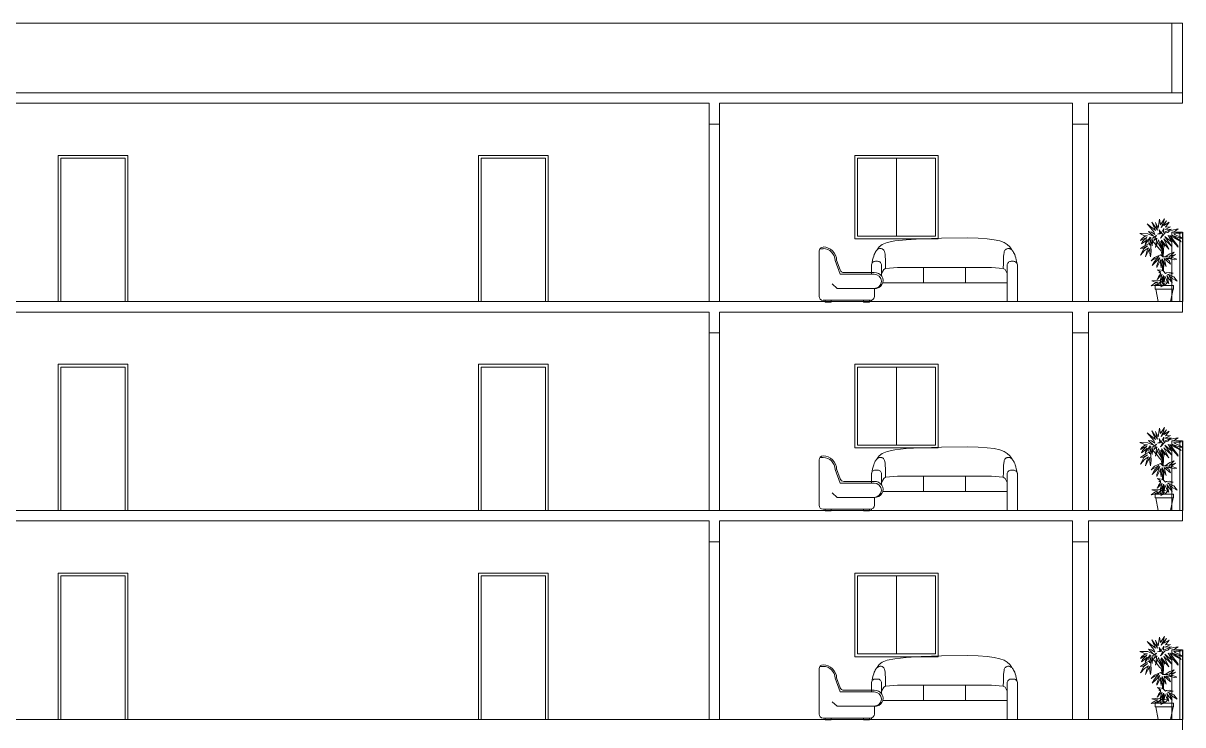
# Model space of a CAD drawing. Header units: inches. Extents: x 1090 to 1325, y 2 to 154.
# Drawn here: x 1305.67 to 1322.32, y 142.13 to 152.21 of the extents above; entities that cross this region are included whole.
import ezdxf

# ---------------------------------------------------------------- set-up
doc = ezdxf.new("R2010")
doc.units = ezdxf.units.IN
doc.header["$MEASUREMENT"] = 0
for name, color, linetype, lineweight in [('elev 1', 252, 'Continuous', 9), ('elev 2', 251, 'Continuous', 13), ('FUR', 250, 'Continuous', 9), ('walls', 250, 'Continuous', 18)]:
    doc.layers.add(name, color=color, linetype=linetype, lineweight=lineweight)
doc.layers.add('TREE', color=104, linetype='Continuous', lineweight=5, transparency=0.2)

msp = doc.modelspace()

# ---------------------------------------------------------------- linework, layer by layer
at = {"layer": 'elev 1'}
for p, q in [((1318.208, 150.273), (1318.208, 149.153)), ((1322.277, 149.213), (1322.277, 148.213)), ((1322.317, 149.213), (1322.317, 148.213)), ((1318.208, 147.273), (1318.208, 146.153)), ((1322.277, 146.213), (1322.277, 145.213)), ((1322.317, 146.213), (1322.317, 145.213)), ((1318.208, 144.273), (1318.208, 143.153)), ((1322.277, 143.213), (1322.277, 142.213)), ((1322.317, 143.213), (1322.317, 142.213))]:
    msp.add_line(p, q, dxfattribs=at)
for points in [[(1307.174, 148.213), (1307.174, 150.313), (1306.174, 150.313), (1306.174, 148.213)], [(1307.134, 148.213), (1307.134, 150.273), (1306.214, 150.273), (1306.214, 148.213)], [(1313.207, 148.213), (1313.207, 150.313), (1312.207, 150.313), (1312.207, 148.213)], [(1313.167, 148.213), (1313.167, 150.273), (1312.247, 150.273), (1312.247, 148.213)], [(1307.174, 145.213), (1307.174, 147.313), (1306.174, 147.313), (1306.174, 145.213)], [(1307.134, 145.213), (1307.134, 147.273), (1306.214, 147.273), (1306.214, 145.213)], [(1313.207, 145.213), (1313.207, 147.313), (1312.207, 147.313), (1312.207, 145.213)], [(1313.167, 145.213), (1313.167, 147.273), (1312.247, 147.273), (1312.247, 145.213)], [(1307.174, 142.213), (1307.174, 144.313), (1306.174, 144.313), (1306.174, 142.213)], [(1307.134, 142.213), (1307.134, 144.273), (1306.214, 144.273), (1306.214, 142.213)], [(1313.207, 142.213), (1313.207, 144.313), (1312.207, 144.313), (1312.207, 142.213)], [(1313.167, 142.213), (1313.167, 144.273), (1312.247, 144.273), (1312.247, 142.213)]]:
    msp.add_lwpolyline(points, dxfattribs=at)
for points in [[(1318.808, 149.113), (1318.808, 150.313), (1317.608, 150.313), (1317.608, 149.113)], [(1318.768, 149.153), (1318.768, 150.273), (1317.648, 150.273), (1317.648, 149.153)], [(1318.808, 146.113), (1318.808, 147.313), (1317.608, 147.313), (1317.608, 146.113)], [(1318.768, 146.153), (1318.768, 147.273), (1317.648, 147.273), (1317.648, 146.153)], [(1318.808, 143.113), (1318.808, 144.313), (1317.608, 144.313), (1317.608, 143.113)], [(1318.768, 143.153), (1318.768, 144.273), (1317.648, 144.273), (1317.648, 143.153)]]:
    msp.add_lwpolyline(points, close=True, dxfattribs=at)
at = {"layer": 'elev 2'}
msp.add_line((1322.162, 152.213), (1301.65, 152.213), dxfattribs=at)
at = {"layer": 'FUR'}
for p, q in [((1317.096, 148.289), (1317.096, 148.94)), ((1317.153, 148.974), (1317.107, 148.974)), ((1317.397, 148.608), (1317.325, 148.803)), ((1317.399, 148.668), (1317.346, 148.811)), ((1317.887, 148.608), (1317.397, 148.608)), ((1317.887, 148.631), (1317.453, 148.631)), ((1317.355, 148.402), (1317.282, 148.467)), ((1317.887, 148.402), (1317.355, 148.402)), ((1317.891, 148.402), (1317.891, 148.289)), ((1317.833, 148.232), (1317.153, 148.232)), ((1317.184, 148.232), (1317.184, 148.207)), ((1317.27, 148.207), (1317.184, 148.207)), ((1317.27, 148.232), (1317.27, 148.207)), ((1317.736, 148.232), (1317.736, 148.207)), ((1317.822, 148.207), (1317.736, 148.207)), ((1317.822, 148.232), (1317.822, 148.207)), ((1317.096, 145.289), (1317.096, 145.94)), ((1317.153, 145.974), (1317.107, 145.974)), ((1317.397, 145.608), (1317.325, 145.803)), ((1317.399, 145.668), (1317.346, 145.811)), ((1317.887, 145.608), (1317.397, 145.608)), ((1317.887, 145.631), (1317.453, 145.631)), ((1317.355, 145.402), (1317.282, 145.467)), ((1317.887, 145.402), (1317.355, 145.402)), ((1317.891, 145.402), (1317.891, 145.289)), ((1317.833, 145.232), (1317.153, 145.232)), ((1317.184, 145.232), (1317.184, 145.207)), ((1317.27, 145.207), (1317.184, 145.207)), ((1317.27, 145.232), (1317.27, 145.207)), ((1317.736, 145.232), (1317.736, 145.207)), ((1317.822, 145.207), (1317.736, 145.207)), ((1317.822, 145.232), (1317.822, 145.207)), ((1317.096, 142.289), (1317.096, 142.94)), ((1317.153, 142.974), (1317.107, 142.974)), ((1317.397, 142.608), (1317.325, 142.803)), ((1317.399, 142.668), (1317.346, 142.811)), ((1317.887, 142.608), (1317.397, 142.608)), ((1317.887, 142.631), (1317.453, 142.631)), ((1317.355, 142.402), (1317.282, 142.467)), ((1317.887, 142.402), (1317.355, 142.402)), ((1317.891, 142.402), (1317.891, 142.289)), ((1317.833, 142.232), (1317.153, 142.232)), ((1317.184, 142.232), (1317.184, 142.207)), ((1317.27, 142.207), (1317.184, 142.207)), ((1317.27, 142.232), (1317.27, 142.207)), ((1317.736, 142.232), (1317.736, 142.207)), ((1317.822, 142.207), (1317.736, 142.207)), ((1317.822, 142.232), (1317.822, 142.207))]:
    msp.add_line(p, q, dxfattribs=at)
for points in [[(1317.931, 148.958), (1317.959, 148.999), (1318.004, 149.034), (1318.076, 149.062), (1318.186, 149.085), (1318.345, 149.103), (1318.564, 149.115), (1318.855, 149.124), (1319.228, 149.129)], [(1319.861, 148.958), (1319.834, 148.999), (1319.798, 149.034), (1319.751, 149.062), (1319.689, 149.085), (1319.609, 149.103), (1319.507, 149.115), (1319.382, 149.124), (1319.228, 149.129)], [(1317.848, 148.736), (1317.857, 148.777), (1317.865, 148.812), (1317.873, 148.842), (1317.881, 148.867), (1317.888, 148.889), (1317.895, 148.906), (1317.902, 148.921), (1317.91, 148.933), (1317.917, 148.943), (1317.925, 148.952), (1317.933, 148.959), (1317.94, 148.965), (1317.948, 148.97), (1317.956, 148.973), (1317.964, 148.975), (1317.972, 148.976), (1317.98, 148.976), (1317.987, 148.976), (1317.995, 148.974), (1318.002, 148.972), (1318.008, 148.968), (1318.015, 148.964), (1318.021, 148.958), (1318.027, 148.952), (1318.032, 148.943), (1318.036, 148.932), (1318.041, 148.916), (1318.044, 148.893), (1318.047, 148.86), (1318.049, 148.817), (1318.05, 148.761), (1318.05, 148.69)], [(1319.944, 148.736), (1319.935, 148.777), (1319.927, 148.812), (1319.919, 148.842), (1319.911, 148.867), (1319.904, 148.889), (1319.897, 148.906), (1319.889, 148.921), (1319.882, 148.933), (1319.875, 148.943), (1319.867, 148.952), (1319.859, 148.959), (1319.851, 148.965), (1319.843, 148.97), (1319.835, 148.973), (1319.828, 148.975), (1319.82, 148.976), (1319.812, 148.976), (1319.804, 148.976), (1319.797, 148.974), (1319.79, 148.972), (1319.783, 148.968), (1319.777, 148.964), (1319.771, 148.958), (1319.765, 148.952), (1319.76, 148.943), (1319.755, 148.932), (1319.751, 148.916), (1319.748, 148.893), (1319.745, 148.86), (1319.743, 148.817), (1319.742, 148.761), (1319.741, 148.69)], [(1317.994, 148.617), (1318.026, 148.674), (1318.05, 148.69), (1318.221, 148.705), (1318.594, 148.705)], [(1319.06, 148.705), (1318.594, 148.705), (1318.594, 148.485)], [(1319.797, 148.617), (1319.766, 148.674), (1319.741, 148.69), (1319.57, 148.705), (1319.06, 148.705)], [(1319.197, 148.705), (1319.197, 148.485)], [(1319.797, 148.485), (1318.009, 148.485)], [(1317.848, 148.213), (1317.848, 148.234)], [(1319.944, 148.213), (1317.848, 148.213)], [(1317.931, 145.958), (1317.959, 145.999), (1318.004, 146.034), (1318.076, 146.062), (1318.186, 146.085), (1318.345, 146.103), (1318.564, 146.115), (1318.855, 146.124), (1319.228, 146.129)], [(1319.861, 145.958), (1319.834, 145.999), (1319.798, 146.034), (1319.751, 146.062), (1319.689, 146.085), (1319.609, 146.103), (1319.507, 146.115), (1319.382, 146.124), (1319.228, 146.129)], [(1317.848, 145.736), (1317.857, 145.777), (1317.865, 145.812), (1317.873, 145.842), (1317.881, 145.867), (1317.888, 145.889), (1317.895, 145.906), (1317.902, 145.921), (1317.91, 145.933), (1317.917, 145.943), (1317.925, 145.952), (1317.933, 145.959), (1317.94, 145.965), (1317.948, 145.97), (1317.956, 145.973), (1317.964, 145.975), (1317.972, 145.976), (1317.98, 145.976), (1317.987, 145.976), (1317.995, 145.974), (1318.002, 145.972), (1318.008, 145.968), (1318.015, 145.964), (1318.021, 145.958), (1318.027, 145.952), (1318.032, 145.943), (1318.036, 145.932), (1318.041, 145.916), (1318.044, 145.893), (1318.047, 145.86), (1318.049, 145.817), (1318.05, 145.761), (1318.05, 145.69)], [(1319.944, 145.736), (1319.935, 145.777), (1319.927, 145.812), (1319.919, 145.842), (1319.911, 145.867), (1319.904, 145.889), (1319.897, 145.906), (1319.889, 145.921), (1319.882, 145.933), (1319.875, 145.943), (1319.867, 145.952), (1319.859, 145.959), (1319.851, 145.965), (1319.843, 145.97), (1319.835, 145.973), (1319.828, 145.975), (1319.82, 145.976), (1319.812, 145.976), (1319.804, 145.976), (1319.797, 145.974), (1319.79, 145.972), (1319.783, 145.968), (1319.777, 145.964), (1319.771, 145.958), (1319.765, 145.952), (1319.76, 145.943), (1319.755, 145.932), (1319.751, 145.916), (1319.748, 145.893), (1319.745, 145.86), (1319.743, 145.817), (1319.742, 145.761), (1319.741, 145.69)], [(1317.994, 145.617), (1318.026, 145.674), (1318.05, 145.69), (1318.221, 145.705), (1318.594, 145.705)], [(1319.06, 145.705), (1318.594, 145.705), (1318.594, 145.485)], [(1319.797, 145.617), (1319.766, 145.674), (1319.741, 145.69), (1319.57, 145.705), (1319.06, 145.705)], [(1319.197, 145.705), (1319.197, 145.485)], [(1319.797, 145.485), (1318.009, 145.485)], [(1317.848, 145.213), (1317.848, 145.234)], [(1319.944, 145.213), (1317.848, 145.213)], [(1317.931, 142.958), (1317.959, 142.999), (1318.004, 143.034), (1318.076, 143.062), (1318.186, 143.085), (1318.345, 143.103), (1318.564, 143.115), (1318.855, 143.124), (1319.228, 143.129)], [(1319.861, 142.958), (1319.834, 142.999), (1319.798, 143.034), (1319.751, 143.062), (1319.689, 143.085), (1319.609, 143.103), (1319.507, 143.115), (1319.382, 143.124), (1319.228, 143.129)], [(1317.848, 142.736), (1317.857, 142.777), (1317.865, 142.812), (1317.873, 142.842), (1317.881, 142.867), (1317.888, 142.889), (1317.895, 142.906), (1317.902, 142.921), (1317.91, 142.933), (1317.917, 142.943), (1317.925, 142.952), (1317.933, 142.959), (1317.94, 142.965), (1317.948, 142.97), (1317.956, 142.973), (1317.964, 142.975), (1317.972, 142.976), (1317.98, 142.976), (1317.987, 142.976), (1317.995, 142.974), (1318.002, 142.972), (1318.008, 142.968), (1318.015, 142.964), (1318.021, 142.958), (1318.027, 142.952), (1318.032, 142.943), (1318.036, 142.932), (1318.041, 142.916), (1318.044, 142.893), (1318.047, 142.86), (1318.049, 142.817), (1318.05, 142.761), (1318.05, 142.69)], [(1319.944, 142.736), (1319.935, 142.777), (1319.927, 142.812), (1319.919, 142.842), (1319.911, 142.867), (1319.904, 142.889), (1319.897, 142.906), (1319.889, 142.921), (1319.882, 142.933), (1319.875, 142.943), (1319.867, 142.952), (1319.859, 142.959), (1319.851, 142.965), (1319.843, 142.97), (1319.835, 142.973), (1319.828, 142.975), (1319.82, 142.976), (1319.812, 142.976), (1319.804, 142.976), (1319.797, 142.974), (1319.79, 142.972), (1319.783, 142.968), (1319.777, 142.964), (1319.771, 142.958), (1319.765, 142.952), (1319.76, 142.943), (1319.755, 142.932), (1319.751, 142.916), (1319.748, 142.893), (1319.745, 142.86), (1319.743, 142.817), (1319.742, 142.761), (1319.741, 142.69)], [(1317.994, 142.617), (1318.026, 142.674), (1318.05, 142.69), (1318.221, 142.705), (1318.594, 142.705)], [(1319.06, 142.705), (1318.594, 142.705), (1318.594, 142.485)], [(1319.797, 142.617), (1319.766, 142.674), (1319.741, 142.69), (1319.57, 142.705), (1319.06, 142.705)], [(1319.197, 142.705), (1319.197, 142.485)], [(1319.797, 142.485), (1318.009, 142.485)], [(1317.848, 142.213), (1317.848, 142.234)], [(1319.944, 142.213), (1317.848, 142.213)]]:
    msp.add_lwpolyline(points, dxfattribs=at)
for points in [[(1317.848, 148.608), (1317.848, 148.736, -0.414214), (1317.905, 148.793), (1317.937, 148.793, -0.414214), (1317.994, 148.736), (1317.994, 148.58)], [(1319.944, 148.213), (1319.944, 148.736, 0.414214), (1319.886, 148.793), (1319.854, 148.793, 0.414214), (1319.797, 148.736), (1319.797, 148.213)], [(1317.848, 145.608), (1317.848, 145.736, -0.414214), (1317.905, 145.793), (1317.937, 145.793, -0.414214), (1317.994, 145.736), (1317.994, 145.58)], [(1319.944, 145.213), (1319.944, 145.736, 0.414214), (1319.886, 145.793), (1319.854, 145.793, 0.414214), (1319.797, 145.736), (1319.797, 145.213)], [(1317.848, 142.608), (1317.848, 142.736, -0.414214), (1317.905, 142.793), (1317.937, 142.793, -0.414214), (1317.994, 142.736), (1317.994, 142.58)], [(1319.944, 142.213), (1319.944, 142.736, 0.414214), (1319.886, 142.793), (1319.854, 142.793, 0.414214), (1319.797, 142.736), (1319.797, 142.213)]]:
    msp.add_lwpolyline(points, format="xyb", dxfattribs=at)
for centre, radius, start, end in [((1317.153, 148.94), 0.0573, 90, 180), ((1317.153, 148.803), 0.195, 0, 90), ((1317.153, 148.803), 0.172, 0, 90), ((1317.453, 148.688), 0.0573, 200.4108, 270), ((1317.899, 148.516), 0.115, 266.0237, 95.528), ((1317.887, 148.505), 0.103, 270, 90), ((1317.153, 148.289), 0.0573, 180, 270), ((1317.833, 148.289), 0.0573, 270, 0), ((1317.153, 145.94), 0.0573, 90, 180), ((1317.153, 145.803), 0.195, 0, 90), ((1317.153, 145.803), 0.172, 0, 90), ((1317.453, 145.688), 0.0573, 200.4108, 270), ((1317.899, 145.516), 0.115, 266.0237, 95.528), ((1317.887, 145.505), 0.103, 270, 90), ((1317.153, 145.289), 0.0573, 180, 270), ((1317.833, 145.289), 0.0573, 270, 0), ((1317.153, 142.94), 0.0573, 90, 180), ((1317.153, 142.803), 0.195, 0, 90), ((1317.153, 142.803), 0.172, 0, 90), ((1317.453, 142.688), 0.0573, 200.4108, 270), ((1317.899, 142.516), 0.115, 266.0237, 95.528), ((1317.887, 142.505), 0.103, 270, 90), ((1317.153, 142.289), 0.0573, 180, 270), ((1317.833, 142.289), 0.0573, 270, 0)]:
    msp.add_arc(centre, radius, start, end, dxfattribs=at)
at = {"layer": 'TREE'}
for points in [[(1322.03, 149.19), (1321.956, 149.181), (1321.99, 149.195), (1321.978, 149.246), (1322.006, 149.197), (1322.047, 149.266), (1322.04, 149.205), (1322.153, 149.254), (1322.063, 149.251), (1322.143, 149.29), (1322.067, 149.284), (1322.124, 149.353), (1322.045, 149.306), (1322.083, 149.373), (1322.007, 149.277), (1322.04, 149.353), (1322.053, 149.404), (1321.998, 149.318), (1321.984, 149.396), (1321.965, 149.269), (1321.926, 149.349), (1321.953, 149.238), (1321.929, 149.273), (1321.873, 149.357), (1321.925, 149.234), (1321.808, 149.33), (1321.9, 149.218), (1321.916, 149.179), (1321.867, 149.213), (1321.826, 149.22), (1321.896, 149.152), (1321.817, 149.187), (1321.724, 149.19), (1321.7, 149.19), (1321.759, 149.164), (1321.813, 149.156), (1321.768, 149.147), (1321.727, 149.117), (1321.708, 149.089), (1321.76, 149.117), (1321.799, 149.135), (1321.738, 149.075), (1321.726, 149.042), (1321.789, 149.088), (1321.806, 149.108), (1321.788, 149.074), (1321.779, 149.036), (1321.849, 149.14), (1321.829, 149.077), (1321.839, 149.026), (1321.848, 149.052), (1321.852, 149.062), (1321.857, 149.133), (1321.866, 149.05), (1321.88, 149.017), (1321.888, 149.129), (1321.941, 149.165), (1321.901, 149.089), (1321.943, 149.127), (1321.927, 148.992), (1321.969, 149.103), (1322.007, 148.98), (1322.004, 149.081), (1322.06, 149.011), (1322.014, 149.098), (1322.116, 148.969), (1322.045, 149.115), (1322.155, 149.011), (1322.06, 149.15), (1322.154, 149.07), (1322.106, 149.162), (1322.143, 149.118), (1322.253, 148.994), (1322.245, 149.014), (1322.131, 149.163), (1322.296, 149.073), (1322.278, 149.09), (1322.227, 149.124), (1322.162, 149.167), (1322.253, 149.134), (1322.318, 149.113), (1322.278, 149.142), (1322.208, 149.175), (1322.188, 149.191), (1322.26, 149.187), (1322.298, 149.198), (1322.179, 149.212), (1322.211, 149.232), (1322.25, 149.257), (1322.185, 149.246), (1322.12, 149.226), (1322.103, 149.208), (1322.063, 149.2), (1321.996, 149.127)], [(1321.859, 149.005), (1321.848, 149.052), (1321.839, 149.026), (1321.834, 149.05), (1321.786, 149.026), (1321.71, 148.975), (1321.751, 148.979), (1321.811, 149.014), (1321.759, 148.973), (1321.708, 148.881), (1321.767, 148.946), (1321.823, 148.984), (1321.799, 148.934), (1321.783, 148.856), (1321.815, 148.926), (1321.842, 148.974), (1321.842, 148.911), (1321.855, 148.857), (1321.862, 148.931)], [(1322.214, 148.892), (1322.122, 148.861), (1322.151, 148.883), (1322.194, 148.926), (1322.133, 148.902), (1322.065, 148.857), (1322.105, 148.857), (1322.162, 148.833), (1322.112, 148.833), (1322.198, 148.813), (1322.233, 148.821), (1322.152, 148.851)], [(1322.145, 148.612), (1322.181, 148.62), (1322.124, 148.634), (1322.083, 148.628), (1322.067, 148.618), (1322.039, 148.649), (1322.011, 148.663), (1321.953, 148.672), (1322.004, 148.635), (1321.973, 148.631), (1322.004, 148.618), (1321.971, 148.571), (1321.951, 148.532), (1321.99, 148.574), (1322.021, 148.601), (1322.008, 148.565), (1321.992, 148.514), (1321.995, 148.512), (1322.034, 148.579), (1322.042, 148.59), (1322.041, 148.554), (1322.05, 148.492), (1322.06, 148.58), (1322.084, 148.528), (1322.115, 148.476), (1322.087, 148.587), (1322.119, 148.542), (1322.164, 148.488), (1322.142, 148.542), (1322.12, 148.584), (1322.167, 148.546), (1322.236, 148.505), (1322.19, 148.568), (1322.136, 148.588), (1322.098, 148.605)], [(1322.101, 148.493), (1322.051, 148.5), (1322.05, 148.492), (1322.049, 148.501), (1322.028, 148.485), (1321.987, 148.516), (1321.871, 148.51), (1321.923, 148.495), (1321.964, 148.495), (1321.918, 148.477), (1321.865, 148.439), (1321.913, 148.447), (1321.96, 148.476), (1321.954, 148.45), (1321.999, 148.496), (1321.997, 148.48), (1321.988, 148.45), (1322.033, 148.476), (1322.056, 148.475), (1322, 148.427), (1322.044, 148.446), (1322.073, 148.464)], [(1322.185, 148.446), (1322.044, 148.446), (1322, 148.427), (1322.023, 148.446), (1321.922, 148.446), (1321.922, 148.393), (1322.185, 148.393)], [(1322.177, 148.393), (1321.931, 148.393), (1321.965, 148.213), (1322.143, 148.213)], [(1322.03, 146.19), (1321.956, 146.181), (1321.99, 146.195), (1321.978, 146.246), (1322.006, 146.197), (1322.047, 146.266), (1322.04, 146.205), (1322.153, 146.254), (1322.063, 146.251), (1322.143, 146.29), (1322.067, 146.284), (1322.124, 146.353), (1322.045, 146.306), (1322.083, 146.373), (1322.007, 146.277), (1322.04, 146.353), (1322.053, 146.404), (1321.998, 146.318), (1321.984, 146.396), (1321.965, 146.269), (1321.926, 146.349), (1321.953, 146.238), (1321.929, 146.273), (1321.873, 146.357), (1321.925, 146.234), (1321.808, 146.33), (1321.9, 146.218), (1321.916, 146.179), (1321.867, 146.213), (1321.826, 146.22), (1321.896, 146.152), (1321.817, 146.187), (1321.724, 146.19), (1321.7, 146.19), (1321.759, 146.164), (1321.813, 146.156), (1321.768, 146.147), (1321.727, 146.117), (1321.708, 146.089), (1321.76, 146.117), (1321.799, 146.135), (1321.738, 146.075), (1321.726, 146.042), (1321.789, 146.088), (1321.806, 146.108), (1321.788, 146.074), (1321.779, 146.036), (1321.849, 146.14), (1321.829, 146.077), (1321.839, 146.026), (1321.848, 146.052), (1321.852, 146.062), (1321.857, 146.133), (1321.866, 146.05), (1321.88, 146.017), (1321.888, 146.129), (1321.941, 146.165), (1321.901, 146.089), (1321.943, 146.127), (1321.927, 145.992), (1321.969, 146.103), (1322.007, 145.98), (1322.004, 146.081), (1322.06, 146.011), (1322.014, 146.098), (1322.116, 145.969), (1322.045, 146.115), (1322.155, 146.011), (1322.06, 146.15), (1322.154, 146.07), (1322.106, 146.162), (1322.143, 146.118), (1322.253, 145.994), (1322.245, 146.014), (1322.131, 146.163), (1322.296, 146.073), (1322.278, 146.09), (1322.227, 146.124), (1322.162, 146.167), (1322.253, 146.134), (1322.318, 146.113), (1322.278, 146.142), (1322.208, 146.175), (1322.188, 146.191), (1322.26, 146.187), (1322.298, 146.198), (1322.179, 146.212), (1322.211, 146.232), (1322.25, 146.257), (1322.185, 146.246), (1322.12, 146.226), (1322.103, 146.208), (1322.063, 146.2), (1321.996, 146.127)], [(1321.859, 146.005), (1321.848, 146.052), (1321.839, 146.026), (1321.834, 146.05), (1321.786, 146.026), (1321.71, 145.975), (1321.751, 145.979), (1321.811, 146.014), (1321.759, 145.973), (1321.708, 145.881), (1321.767, 145.946), (1321.823, 145.984), (1321.799, 145.934), (1321.783, 145.856), (1321.815, 145.926), (1321.842, 145.974), (1321.842, 145.911), (1321.855, 145.857), (1321.862, 145.931)], [(1322.214, 145.892), (1322.122, 145.861), (1322.151, 145.883), (1322.194, 145.926), (1322.133, 145.902), (1322.065, 145.857), (1322.105, 145.857), (1322.162, 145.833), (1322.112, 145.833), (1322.198, 145.813), (1322.233, 145.821), (1322.152, 145.851)], [(1322.145, 145.612), (1322.181, 145.62), (1322.124, 145.634), (1322.083, 145.628), (1322.067, 145.618), (1322.039, 145.649), (1322.011, 145.663), (1321.953, 145.672), (1322.004, 145.635), (1321.973, 145.631), (1322.004, 145.618), (1321.971, 145.571), (1321.951, 145.532), (1321.99, 145.574), (1322.021, 145.601), (1322.008, 145.565), (1321.992, 145.514), (1321.995, 145.512), (1322.034, 145.579), (1322.042, 145.59), (1322.041, 145.554), (1322.05, 145.492), (1322.06, 145.58), (1322.084, 145.528), (1322.115, 145.476), (1322.087, 145.587), (1322.119, 145.542), (1322.164, 145.488), (1322.142, 145.542), (1322.12, 145.584), (1322.167, 145.546), (1322.236, 145.505), (1322.19, 145.568), (1322.136, 145.588), (1322.098, 145.605)], [(1322.101, 145.493), (1322.051, 145.5), (1322.05, 145.492), (1322.049, 145.501), (1322.028, 145.485), (1321.987, 145.516), (1321.871, 145.51), (1321.923, 145.495), (1321.964, 145.495), (1321.918, 145.477), (1321.865, 145.439), (1321.913, 145.447), (1321.96, 145.476), (1321.954, 145.45), (1321.999, 145.496), (1321.997, 145.48), (1321.988, 145.45), (1322.033, 145.476), (1322.056, 145.475), (1322, 145.427), (1322.044, 145.446), (1322.073, 145.464)], [(1322.185, 145.446), (1322.044, 145.446), (1322, 145.427), (1322.023, 145.446), (1321.922, 145.446), (1321.922, 145.393), (1322.185, 145.393)], [(1322.177, 145.393), (1321.931, 145.393), (1321.965, 145.213), (1322.143, 145.213)], [(1322.03, 143.19), (1321.956, 143.181), (1321.99, 143.195), (1321.978, 143.246), (1322.006, 143.197), (1322.047, 143.266), (1322.04, 143.205), (1322.153, 143.254), (1322.063, 143.251), (1322.143, 143.29), (1322.067, 143.284), (1322.124, 143.353), (1322.045, 143.306), (1322.083, 143.373), (1322.007, 143.277), (1322.04, 143.353), (1322.053, 143.404), (1321.998, 143.318), (1321.984, 143.396), (1321.965, 143.269), (1321.926, 143.349), (1321.953, 143.238), (1321.929, 143.273), (1321.873, 143.357), (1321.925, 143.234), (1321.808, 143.33), (1321.9, 143.218), (1321.916, 143.179), (1321.867, 143.213), (1321.826, 143.22), (1321.896, 143.152), (1321.817, 143.187), (1321.724, 143.19), (1321.7, 143.19), (1321.759, 143.164), (1321.813, 143.156), (1321.768, 143.147), (1321.727, 143.117), (1321.708, 143.089), (1321.76, 143.117), (1321.799, 143.135), (1321.738, 143.075), (1321.726, 143.042), (1321.789, 143.088), (1321.806, 143.108), (1321.788, 143.074), (1321.779, 143.036), (1321.849, 143.14), (1321.829, 143.077), (1321.839, 143.026), (1321.848, 143.052), (1321.852, 143.062), (1321.857, 143.133), (1321.866, 143.05), (1321.88, 143.017), (1321.888, 143.129), (1321.941, 143.165), (1321.901, 143.089), (1321.943, 143.127), (1321.927, 142.992), (1321.969, 143.103), (1322.007, 142.98), (1322.004, 143.081), (1322.06, 143.011), (1322.014, 143.098), (1322.116, 142.969), (1322.045, 143.115), (1322.155, 143.011), (1322.06, 143.15), (1322.154, 143.07), (1322.106, 143.162), (1322.143, 143.118), (1322.253, 142.994), (1322.245, 143.014), (1322.131, 143.163), (1322.296, 143.073), (1322.278, 143.09), (1322.227, 143.124), (1322.162, 143.167), (1322.253, 143.134), (1322.318, 143.113), (1322.278, 143.142), (1322.208, 143.175), (1322.188, 143.191), (1322.26, 143.187), (1322.298, 143.198), (1322.179, 143.212), (1322.211, 143.232), (1322.25, 143.257), (1322.185, 143.246), (1322.12, 143.226), (1322.103, 143.208), (1322.063, 143.2), (1321.996, 143.127)], [(1321.859, 143.005), (1321.848, 143.052), (1321.839, 143.026), (1321.834, 143.05), (1321.786, 143.026), (1321.71, 142.975), (1321.751, 142.979), (1321.811, 143.014), (1321.759, 142.973), (1321.708, 142.881), (1321.767, 142.946), (1321.823, 142.984), (1321.799, 142.934), (1321.783, 142.856), (1321.815, 142.926), (1321.842, 142.974), (1321.842, 142.911), (1321.855, 142.857), (1321.862, 142.931)], [(1322.214, 142.892), (1322.122, 142.861), (1322.151, 142.883), (1322.194, 142.926), (1322.133, 142.902), (1322.065, 142.857), (1322.105, 142.857), (1322.162, 142.833), (1322.112, 142.833), (1322.198, 142.813), (1322.233, 142.821), (1322.152, 142.851)], [(1322.145, 142.612), (1322.181, 142.62), (1322.124, 142.634), (1322.083, 142.628), (1322.067, 142.618), (1322.039, 142.649), (1322.011, 142.663), (1321.953, 142.672), (1322.004, 142.635), (1321.973, 142.631), (1322.004, 142.618), (1321.971, 142.571), (1321.951, 142.532), (1321.99, 142.574), (1322.021, 142.601), (1322.008, 142.565), (1321.992, 142.514), (1321.995, 142.512), (1322.034, 142.579), (1322.042, 142.59), (1322.041, 142.554), (1322.05, 142.492), (1322.06, 142.58), (1322.084, 142.528), (1322.115, 142.476), (1322.087, 142.587), (1322.119, 142.542), (1322.164, 142.488), (1322.142, 142.542), (1322.12, 142.584), (1322.167, 142.546), (1322.236, 142.505), (1322.19, 142.568), (1322.136, 142.588), (1322.098, 142.605)], [(1322.101, 142.493), (1322.051, 142.5), (1322.05, 142.492), (1322.049, 142.501), (1322.028, 142.485), (1321.987, 142.516), (1321.871, 142.51), (1321.923, 142.495), (1321.964, 142.495), (1321.918, 142.477), (1321.865, 142.439), (1321.913, 142.447), (1321.96, 142.476), (1321.954, 142.45), (1321.999, 142.496), (1321.997, 142.48), (1321.988, 142.45), (1322.033, 142.476), (1322.056, 142.475), (1322, 142.427), (1322.044, 142.446), (1322.073, 142.464)], [(1322.185, 142.446), (1322.044, 142.446), (1322, 142.427), (1322.023, 142.446), (1321.922, 142.446), (1321.922, 142.393), (1322.185, 142.393)], [(1322.177, 142.393), (1321.931, 142.393), (1321.965, 142.213), (1322.143, 142.213)]]:
    msp.add_lwpolyline(points, close=True, dxfattribs=at)
for points in [[(1321.786, 149.026), (1321.71, 148.975), (1321.751, 148.979), (1321.811, 149.014), (1321.759, 148.973), (1321.708, 148.881), (1321.767, 148.946), (1321.823, 148.984), (1321.799, 148.934), (1321.783, 148.856), (1321.815, 148.926), (1321.842, 148.974), (1321.842, 148.911), (1321.855, 148.857), (1321.862, 148.931), (1321.859, 149.005)], [(1321.884, 149.087), (1321.932, 149.029)], [(1321.911, 149.145), (1321.921, 149.127)], [(1321.928, 149.114), (1321.939, 149.094)], [(1321.938, 149.021), (1321.984, 148.965), (1322.007, 148.942), (1322.019, 148.868)], [(1321.955, 149.067), (1322.025, 148.943)], [(1322.021, 149.06), (1322.028, 148.861)], [(1322.027, 149.052), (1322.029, 148.86)], [(1322.044, 149.031), (1322.039, 148.942), (1322.037, 148.857)], [(1322.033, 148.857), (1321.996, 148.886), (1321.91, 148.848), (1321.864, 148.799), (1321.974, 148.861), (1321.91, 148.792), (1321.877, 148.732), (1321.93, 148.783), (1321.99, 148.843), (1321.943, 148.73), (1321.943, 148.703), (1322.002, 148.817), (1321.997, 148.776), (1322.009, 148.698), (1322.022, 148.83), (1322.079, 148.717), (1322.05, 148.833), (1322.139, 148.752), (1322.121, 148.802), (1322.076, 148.834), (1322.162, 148.833), (1322.105, 148.857), (1322.033, 148.857)], [(1322.029, 148.816), (1322.025, 148.656)], [(1322.035, 148.805), (1322.035, 148.651)], [(1322.044, 148.786), (1322.042, 148.646)], [(1322.023, 148.559), (1322.021, 148.491)], [(1322.035, 148.58), (1322.036, 148.491)], [(1322.04, 148.587), (1322.038, 148.493)], [(1321.786, 146.026), (1321.71, 145.975), (1321.751, 145.979), (1321.811, 146.014), (1321.759, 145.973), (1321.708, 145.881), (1321.767, 145.946), (1321.823, 145.984), (1321.799, 145.934), (1321.783, 145.856), (1321.815, 145.926), (1321.842, 145.974), (1321.842, 145.911), (1321.855, 145.857), (1321.862, 145.931), (1321.859, 146.005)], [(1321.884, 146.087), (1321.932, 146.029)], [(1321.911, 146.145), (1321.921, 146.127)], [(1321.928, 146.114), (1321.939, 146.094)], [(1321.938, 146.021), (1321.984, 145.965), (1322.007, 145.942), (1322.019, 145.868)], [(1321.955, 146.067), (1322.025, 145.943)], [(1322.021, 146.06), (1322.028, 145.861)], [(1322.027, 146.052), (1322.029, 145.86)], [(1322.044, 146.031), (1322.039, 145.942), (1322.037, 145.857)], [(1322.033, 145.857), (1321.996, 145.886), (1321.91, 145.848), (1321.864, 145.799), (1321.974, 145.861), (1321.91, 145.792), (1321.877, 145.732), (1321.93, 145.783), (1321.99, 145.843), (1321.943, 145.73), (1321.943, 145.703), (1322.002, 145.817), (1321.997, 145.776), (1322.009, 145.698), (1322.022, 145.83), (1322.079, 145.717), (1322.05, 145.833), (1322.139, 145.752), (1322.121, 145.802), (1322.076, 145.834), (1322.162, 145.833), (1322.105, 145.857), (1322.033, 145.857)], [(1322.029, 145.816), (1322.025, 145.656)], [(1322.035, 145.805), (1322.035, 145.651)], [(1322.044, 145.786), (1322.042, 145.646)], [(1322.023, 145.559), (1322.021, 145.491)], [(1322.035, 145.58), (1322.036, 145.491)], [(1322.04, 145.587), (1322.038, 145.493)], [(1321.786, 143.026), (1321.71, 142.975), (1321.751, 142.979), (1321.811, 143.014), (1321.759, 142.973), (1321.708, 142.881), (1321.767, 142.946), (1321.823, 142.984), (1321.799, 142.934), (1321.783, 142.856), (1321.815, 142.926), (1321.842, 142.974), (1321.842, 142.911), (1321.855, 142.857), (1321.862, 142.931), (1321.859, 143.005)], [(1321.884, 143.087), (1321.932, 143.029)], [(1321.911, 143.145), (1321.921, 143.127)], [(1321.928, 143.114), (1321.939, 143.094)], [(1321.938, 143.021), (1321.984, 142.965), (1322.007, 142.942), (1322.019, 142.868)], [(1321.955, 143.067), (1322.025, 142.943)], [(1322.021, 143.06), (1322.028, 142.861)], [(1322.027, 143.052), (1322.029, 142.86)], [(1322.044, 143.031), (1322.039, 142.942), (1322.037, 142.857)], [(1322.033, 142.857), (1321.996, 142.886), (1321.91, 142.848), (1321.864, 142.799), (1321.974, 142.861), (1321.91, 142.792), (1321.877, 142.732), (1321.93, 142.783), (1321.99, 142.843), (1321.943, 142.73), (1321.943, 142.703), (1322.002, 142.817), (1321.997, 142.776), (1322.009, 142.698), (1322.022, 142.83), (1322.079, 142.717), (1322.05, 142.833), (1322.139, 142.752), (1322.121, 142.802), (1322.076, 142.834), (1322.162, 142.833), (1322.105, 142.857), (1322.033, 142.857)], [(1322.029, 142.816), (1322.025, 142.656)], [(1322.035, 142.805), (1322.035, 142.651)], [(1322.044, 142.786), (1322.042, 142.646)], [(1322.023, 142.559), (1322.021, 142.491)], [(1322.035, 142.58), (1322.036, 142.491)], [(1322.04, 142.587), (1322.038, 142.493)]]:
    msp.add_lwpolyline(points, dxfattribs=at)
at = {"layer": 'walls'}
for p, q in [((1322.312, 152.213), (1322.162, 152.213)), ((1322.162, 152.213), (1322.162, 151.213)), ((1322.312, 151.213), (1322.312, 152.213)), ((1300, 151.213), (1322.312, 151.213)), ((1322.312, 151.063), (1322.312, 151.213)), ((1300.23, 151.063), (1315.517, 151.063)), ((1315.517, 148.213), (1315.517, 151.063)), ((1315.667, 151.063), (1320.732, 151.063)), ((1315.667, 148.213), (1315.667, 151.063)), ((1320.732, 151.063), (1320.732, 148.213)), ((1320.962, 151.063), (1322.312, 151.063)), ((1320.962, 148.213), (1320.962, 151.063)), ((1315.517, 150.763), (1315.667, 150.763)), ((1320.732, 150.763), (1320.962, 150.763)), ((1322.162, 148.213), (1322.162, 149.213)), ((1322.162, 149.213), (1322.312, 149.213)), ((1322.312, 149.213), (1322.312, 148.213)), ((1300, 148.213), (1322.312, 148.213)), ((1322.312, 148.063), (1322.312, 148.213)), ((1300.23, 148.063), (1315.517, 148.063)), ((1315.517, 145.213), (1315.517, 148.063)), ((1315.667, 148.063), (1320.732, 148.063)), ((1315.667, 145.213), (1315.667, 148.063)), ((1320.732, 148.063), (1320.732, 145.213)), ((1320.962, 148.063), (1322.312, 148.063)), ((1320.962, 145.213), (1320.962, 148.063)), ((1315.517, 147.763), (1315.667, 147.763)), ((1320.732, 147.763), (1320.962, 147.763)), ((1322.162, 145.213), (1322.162, 146.213)), ((1322.162, 146.213), (1322.312, 146.213)), ((1322.312, 146.213), (1322.312, 145.213)), ((1300, 145.213), (1322.312, 145.213)), ((1322.312, 145.063), (1322.312, 145.213)), ((1300.23, 145.063), (1315.517, 145.063)), ((1315.517, 142.213), (1315.517, 145.063)), ((1315.667, 145.063), (1320.732, 145.063)), ((1315.667, 142.213), (1315.667, 145.063)), ((1320.732, 145.063), (1320.732, 142.213)), ((1320.962, 145.063), (1322.312, 145.063)), ((1320.962, 142.213), (1320.962, 145.063)), ((1315.517, 144.763), (1315.667, 144.763)), ((1320.732, 144.763), (1320.962, 144.763)), ((1322.162, 142.213), (1322.162, 143.213)), ((1322.162, 143.213), (1322.312, 143.213)), ((1322.312, 143.213), (1322.312, 142.213)), ((1300, 142.213), (1322.312, 142.213)), ((1322.312, 142.063), (1322.312, 142.213))]:
    msp.add_line(p, q, dxfattribs=at)

doc.saveas('drawing.dxf')
